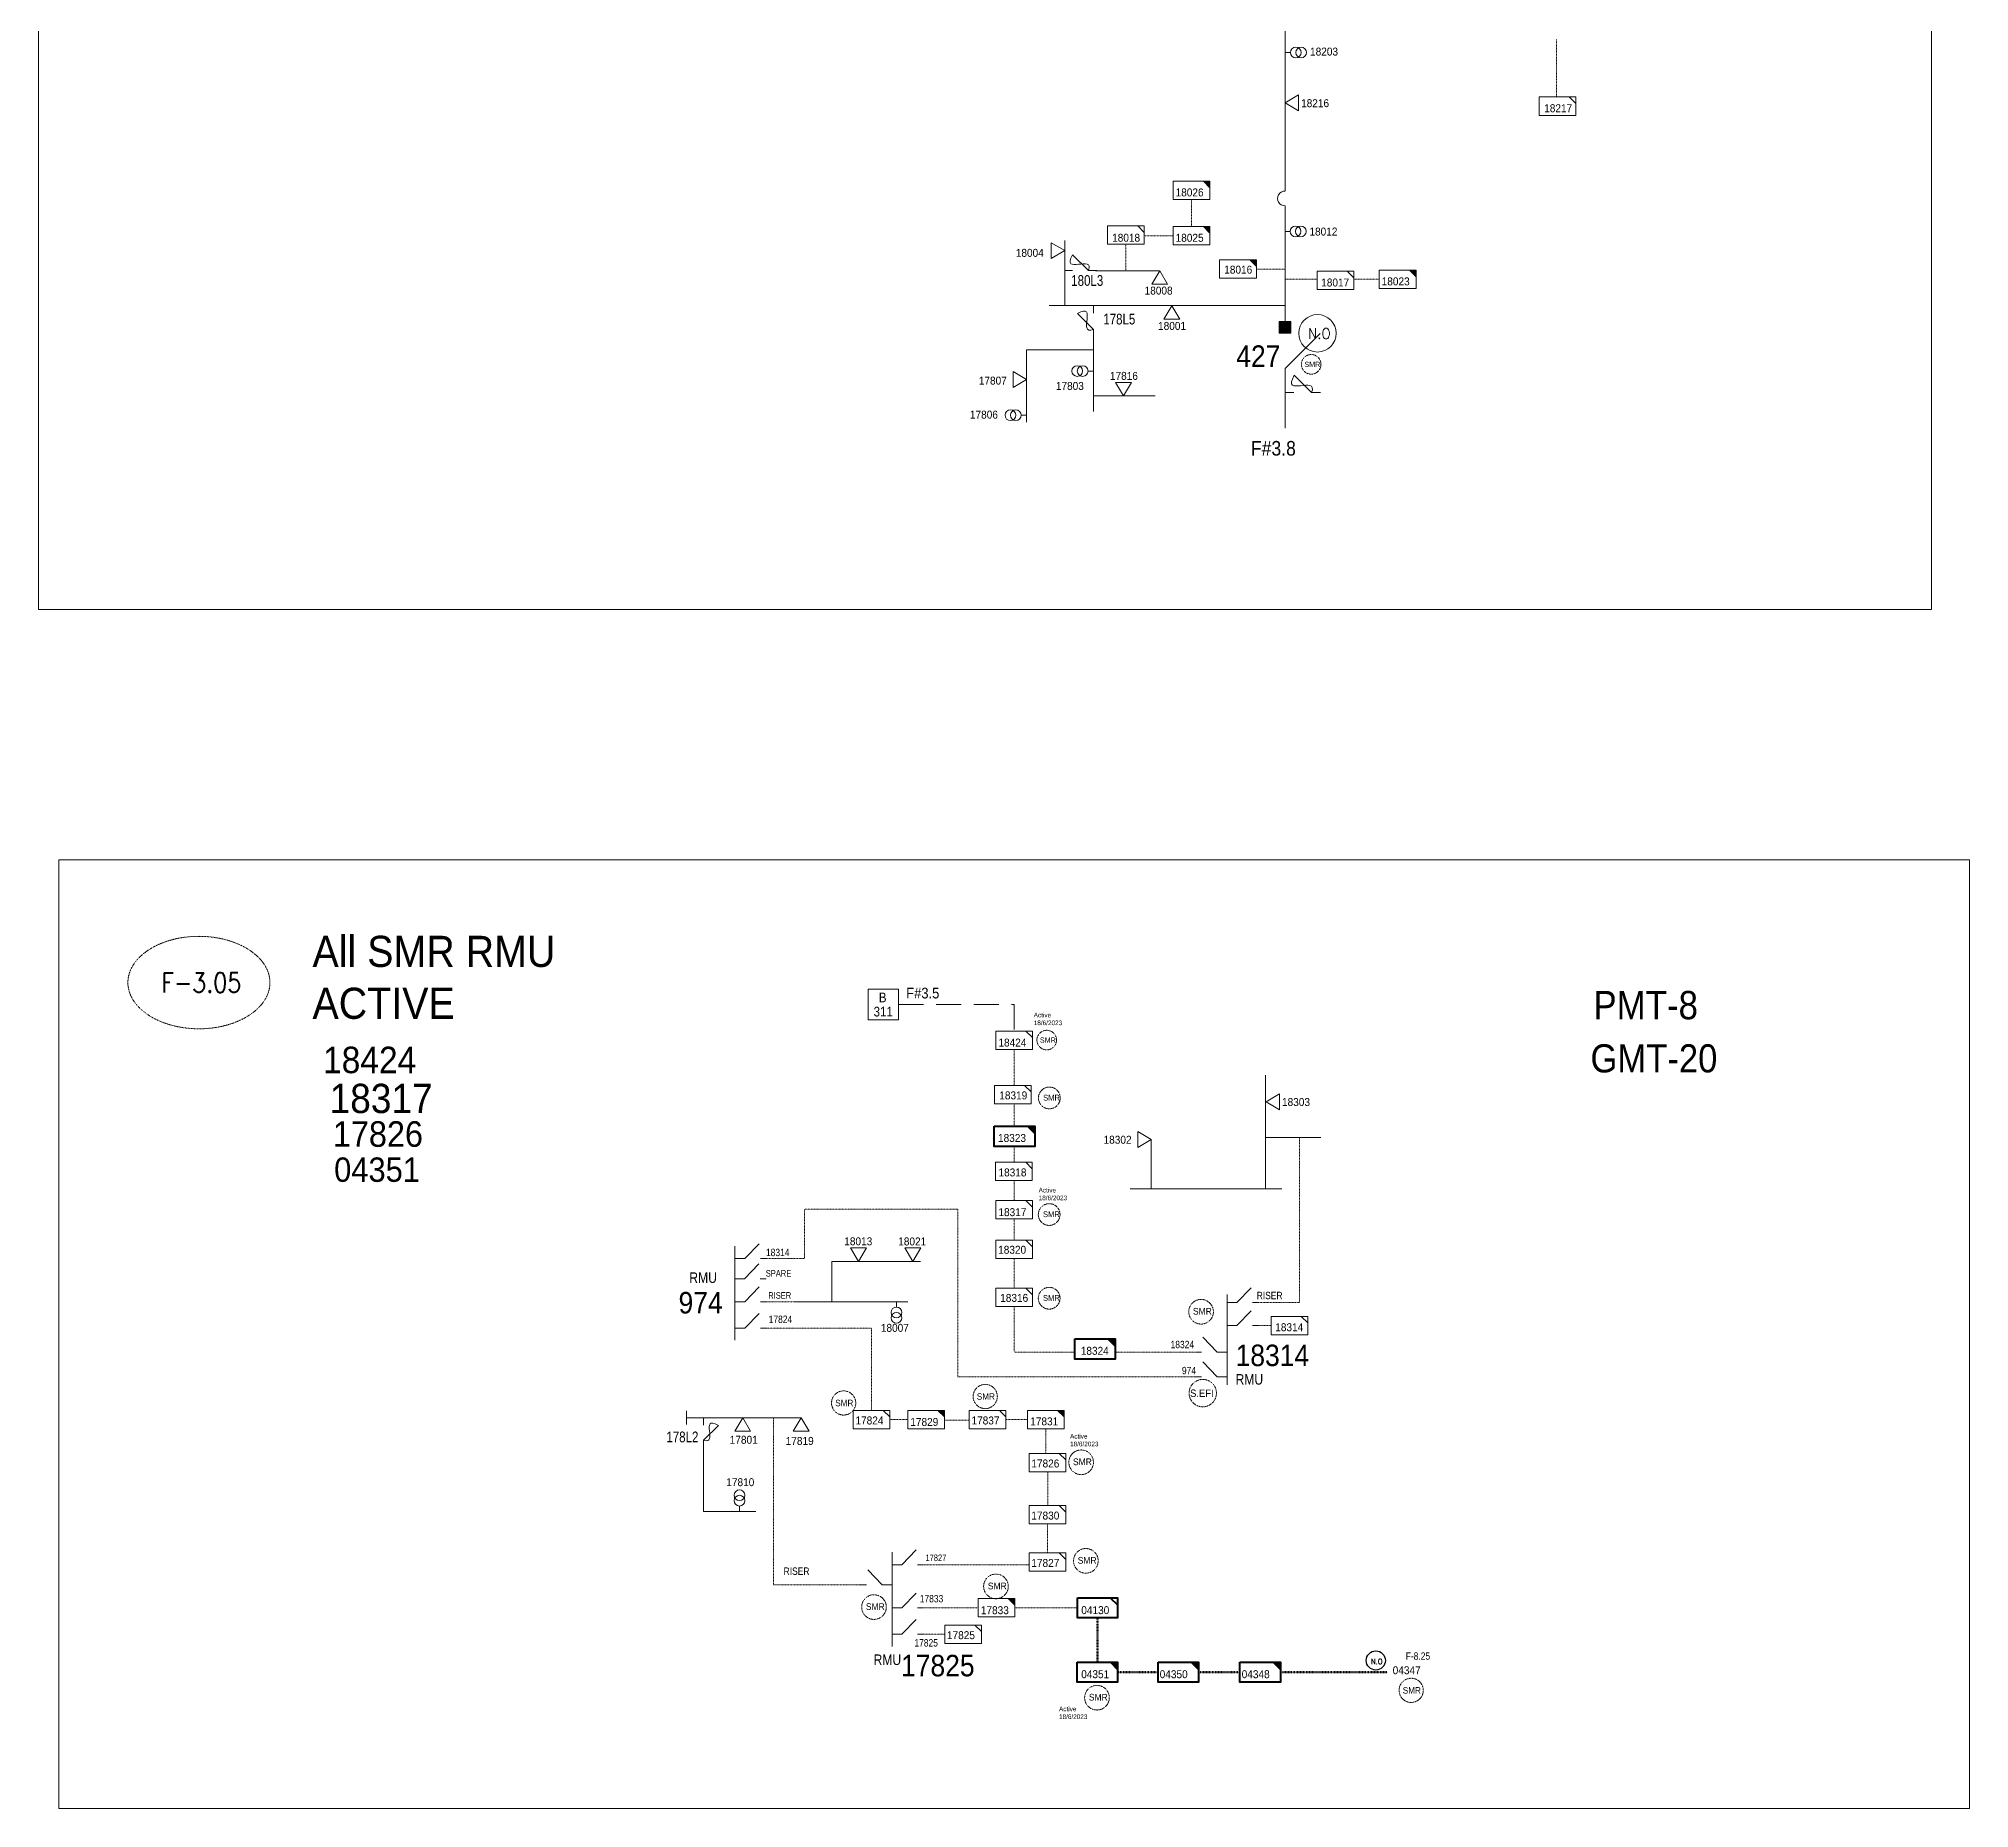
# Model space of a CAD drawing. Header units: metres. Extents: x 65984 to 144644, y -19036 to 23726.
# Drawn here: x 111666 to 112564, y 12996 to 13819 of the extents above; entities that cross this region are included whole.
import ezdxf
from ezdxf.enums import TextEntityAlignment as Align

# ---------------------------------------------------------------- set-up
doc = ezdxf.new("R2010")
doc.units = ezdxf.units.M
doc.header["$MEASUREMENT"] = 0
doc.linetypes.add('DGN Style 3', pattern=[0.013877, 0, -0.013877])
doc.linetypes.add('HIDDEN2', pattern=[2381.25, 1587.5, -793.75])
doc.layers.get('0').update_dxf_attribs({"color": 95, "lineweight": 40})
for name, color, linetype, lineweight in [('ABS', 7, 'Continuous', 40), ('ABS NUMBER', 112, 'Continuous', 30), ('d_eos', 111, 'Continuous', 40), ('d_eos no', 121, 'Continuous', 40), ('d_fco', 5, 'Continuous', 40), ('d_fco text', 95, 'Continuous', 40), ('d_oh branch', 94, 'Continuous', 40), ('d_switch', 95, 'Continuous', 40), ('d_tf', 1, 'Continuous', 40), ('d_tf no', 6, 'Continuous', 40), ('d_tf_200', 1, 'Continuous', 40), ('d_ug cable', 95, 'Continuous', 40), ('d_ug main line', 95, 'Continuous', 40), ('d_unit sub', 7, 'Continuous', 40), ('FDR  1  05', 172, 'Continuous', 40), ('fedr no', 95, 'Continuous', 40), ('GRID STATION 01', 7, 'Continuous', 40), ('Level 37', 7, 'Continuous', 0), ('O H MAIN FEEDER', 4, 'Continuous', 100), ('SW N O', 114, 'Continuous', 30)]:
    doc.layers.add(name, color=color, linetype=linetype, lineweight=lineweight)
doc.styles.add('NASKHF', font='naskhf.shx', dxfattribs={"height": 8})
doc.styles.add('Style-Arial', font='arial.ttf')
doc.styles.add('Style-ENGINEERING', font='ENGINEERING.shx')
doc.styles.add('Style-msdefault', font='msdefault.shx')
doc.styles.add('Style-STANDARD', font='STANDARD.shx')

# ---------------------------------------------------------------- blocks, each defined once
blk = doc.blocks.new('TF_8')
at = {"color": 0, "linetype": 'ByBlock', "lineweight": -2}
blk.add_line((6.3, 4.95), (9.9, 1.35), dxfattribs=at)
blk.add_3dface([(-10.1, 4.95), (9.9, 4.95), (9.9, -5.05), (-10.1, -5.05)], dxfattribs=at)
blk = doc.blocks.new('TFU_116')
at = {"layer": 'd_tf_200', "color": 21, "linetype": 'Continuous', "lineweight": 13}
blk.add_line((0, 10), (0, 0), dxfattribs=at)
for centre in [(0, 30), (0, 20)]:
    blk.add_circle(centre, 10, dxfattribs=at)
blk = doc.blocks.new('exist.us-1000kva')
at = {"color": 0, "linetype": 'ByBlock', "lineweight": -2, "flags": 128}
blk.add_lwpolyline([(40, 12.9), (32.8, 20), (40, 20)], close=True, dxfattribs=at)
at = {"color": 0, "linetype": 'ByBlock', "lineweight": -2, "extrusion": (0, 0, -1)}
blk.add_solid([(-40, 12.9), (-32.8, 20), (-40, 20)], dxfattribs=at)
at = {"color": 0, "linetype": 'ByBlock', "lineweight": -2, "xscale": 2, "yscale": 2}
blk.add_blockref('TF_8', (20.2, 10.1), dxfattribs=at)
blk = doc.blocks.new('*U1012')
at = {"layer": 'd_fco', "color": 7, "linetype": 'Continuous', "lineweight": 13}
blk.add_line((-4.6, 4.2), (-10.1, 4.2), dxfattribs=at)
at = {"layer": 'd_fco', "color": 7, "linetype": 'Continuous', "lineweight": 13, "flags": 128}
blk.add_lwpolyline([(13, 4.2), (7.1, 4.2), (-4.4, -7.3)], dxfattribs=at)
at = {"layer": 'd_fco', "color": 7, "linetype": 'Continuous', "lineweight": 13}
blk.add_open_spline([(-4.4, -7.3), (-13, 7.7), (11.6, -7.7), (7.1, 4.2)], degree=3, dxfattribs=at)
blk = doc.blocks.new('TFU_122')
at = {"layer": 'd_tf_200', "color": 111, "linetype": 'Continuous', "lineweight": 13}
blk.add_line((0, 10), (0, 0), dxfattribs=at)
at = {"layer": 'd_tf_200', "color": 111, "linetype": 'Continuous', "lineweight": 13, "extrusion": (0, 0, -1)}
for centre in [(0, 30), (0, 20)]:
    blk.add_circle(centre, 10, dxfattribs=at)
blk = doc.blocks.new('*U1175')
at = {"layer": 'd_fco', "color": 111, "linetype": 'Continuous', "lineweight": 13}
blk.add_line((-4.6, 4.2), (-10.1, 4.2), dxfattribs=at)
at = {"layer": 'd_fco', "color": 111, "linetype": 'Continuous', "lineweight": 13, "extrusion": (0, 0, -1), "flags": 128}
blk.add_lwpolyline([(-13, 4.2), (-7.1, 4.2), (4.4, -7.3)], dxfattribs=at)
at = {"layer": 'd_fco', "color": 111, "linetype": 'Continuous', "lineweight": 13}
blk.add_open_spline([(-4.4, -7.3), (-13, 7.7), (11.6, -7.7), (7.1, 4.2)], degree=3, dxfattribs=at)
blk = doc.blocks.new('ABS2_1_1')
at = {"color": 0, "linetype": 'ByBlock', "lineweight": -2, "ltscale": 500}
for q in [(-29900, 43500), (0, 0)]:
    blk.add_line((0, 13600), q, dxfattribs=at)
at = {"color": 0, "linetype": 'ByBlock', "lineweight": -2, "ltscale": 500, "flags": 128}
for points in [[(5000, 43600), (-5000, 43600), (-5000, 53600), (5000, 53600)], [(3791, 49653), (3791, 49653), (3791, 49653)]]:
    blk.add_lwpolyline(points, close=True, dxfattribs=at)
at = {"color": 0, "linetype": 'ByBlock', "lineweight": -2, "ltscale": 500}
for points in [[(5000, 43600), (-5000, 43600), (5000, 53600), (-5000, 53600)], [(3791, 49653), (3791, 49653), (3791, 49653)]]:
    blk.add_solid(points, dxfattribs=at)
blk = doc.blocks.new('*U1377')
at = {"layer": 'SW N O', "color": 3, "lineweight": 13, "ltscale": 0.426762}
blk.add_circle((0, 0), 16.8, dxfattribs=at)
at = {"layer": 'SW N O', "color": 3, "lineweight": 13, "style": 'Style-STANDARD'}
blk.add_text('N.O', height=9.6, dxfattribs=at).set_placement((1.7, -0.2), align=Align.MIDDLE_CENTER)
blk = doc.blocks.new('*U2767')
at = {"layer": 'FDR  1  05', "color": 2, "linetype": 'Continuous', "lineweight": 13, "flags": 128}
blk.add_lwpolyline([(8.53, 4.26), (8.53, 1.19), (5.45, 4.26)], dxfattribs=at)
blk.add_lwpolyline([(5.45, 4.26), (8.53, 4.26), (8.53, 1.19)], close=True, dxfattribs=at)
at = {"layer": 'FDR  1  05', "color": 2, "linetype": 'Continuous', "lineweight": 13, "xscale": 0.8535245333131425, "yscale": 0.8535245333131425, "zscale": 0.4267622666565712, "rotation": 359.9999999999999}
blk.add_blockref('TF_8', (0.08, 0.04), dxfattribs=at)
blk = doc.blocks.new('TRA1_987')
at = {"layer": 'd_tf', "color": 21, "linetype": 'Continuous', "lineweight": 13, "ltscale": 0.000236361, "flags": 128}
blk.add_lwpolyline([(10, -17), (0, 0), (-10, -17)], close=True, dxfattribs=at)
blk = doc.blocks.new('TRA1_986')
at = {"layer": 'd_tf', "color": 21, "linetype": 'Continuous', "lineweight": 13, "ltscale": 0.000236361, "xscale": 1.000046566207833, "yscale": 1.000046566207833, "zscale": 1.000046566207833, "rotation": 180}
blk.add_blockref('TRA1_987', (0, 0), dxfattribs=at)
blk = doc.blocks.new('*U2770')
at = {"layer": 'FDR  1  05', "color": 21, "linetype": 'Continuous', "lineweight": 13, "flags": 128}
blk.add_lwpolyline([(8.53, 4.26), (8.53, 1.19), (5.45, 4.26)], dxfattribs=at)
blk.add_lwpolyline([(5.45, 4.26), (8.53, 4.26), (8.53, 1.19)], close=True, dxfattribs=at)
at = {"layer": 'FDR  1  05', "color": 21, "linetype": 'Continuous', "lineweight": 13, "xscale": 0.8535245333131425, "yscale": 0.8535245333131425, "zscale": 0.4267622666565712, "rotation": 359.9999999999999}
blk.add_blockref('TF_8', (0.08, 0.04), dxfattribs=at)
blk = doc.blocks.new('TRA1_1033')
at = {"layer": 'd_tf', "color": 111, "linetype": 'Continuous', "lineweight": 13, "ltscale": 0.000236361, "flags": 128}
blk.add_lwpolyline([(10, -17), (0, 0), (-10, -17)], close=True, dxfattribs=at)
blk = doc.blocks.new('TRA1_1032')
at = {"layer": 'd_tf', "color": 111, "linetype": 'Continuous', "lineweight": 13, "ltscale": 0.000236361, "xscale": 1.000046566207833, "yscale": 1.000046566207833, "zscale": 1.000046566207833, "rotation": 180}
blk.add_blockref('TRA1_1033', (0, 0), dxfattribs=at)
blk = doc.blocks.new('*U3598')
at = {"layer": 'SW N O', "color": 3, "ltscale": 0.426762}
blk.add_circle((0, 0), 16.8, dxfattribs=at)
at = {"layer": 'SW N O', "color": 3, "insert": (1.7, -1.8), "char_height": 9.6, "attachment_point": 5, "line_spacing_factor": 0.6, "style": 'Style-STANDARD'}
blk.add_mtext('N.O', dxfattribs=at)

msp = doc.modelspace()

# ---------------------------------------------------------------- linework, layer by layer
at = {"layer": 'd_eos', "color": 7, "linetype": 'Continuous', "lineweight": 13, "ltscale": 0.625574}
for p, q in [((111989.95, 13213.64), (111989.95, 13257.47)), ((111994.51, 13251.61), (112001.17, 13258.47)), ((111989.95, 13251.61), (111994.51, 13251.61)), ((111994.37, 13242.28), (112001.03, 13249.15)), ((112001.81, 13251.6), (112004.57, 13251.6)), ((111989.81, 13242.28), (111994.37, 13242.28)), ((112001.66, 13242.28), (112004.43, 13242.28)), ((111989.95, 13231.58), (111994.51, 13231.58)), ((111994.51, 13231.58), (112001.17, 13238.44)), ((112004.57, 13231.58), (112001.8, 13231.58)), ((112230.57, 13231.19), (112233.34, 13231.19)), ((111994.51, 13219.28), (112001.17, 13226.14)), ((111989.95, 13219.28), (111994.51, 13219.28)), ((112001.81, 13219.27), (112004.57, 13219.27)), ((112214.16, 13208.19), (112207.5, 13215.05)), ((112230.57, 13220.49), (112233.34, 13220.49)), ((112206.87, 13208.18), (112204.1, 13208.18)), ((112214.16, 13196.68), (112207.5, 13203.55)), ((112206.87, 13196.68), (112204.1, 13196.68)), ((112218.72, 13196.69), (112214.16, 13196.68)), ((112058.43, 13099.94), (112051.77, 13106.81)), ((112074.84, 13109.27), (112077.61, 13109.26)), ((112051.13, 13099.94), (112048.37, 13099.94)), ((112077.6, 13089.24), (112074.83, 13089.24)), ((112074.84, 13076.93), (112077.61, 13076.93))]:
    msp.add_line(p, q, dxfattribs=at)
at = {"layer": 'd_eos', "color": 2, "linetype": 'Continuous', "lineweight": 13, "ltscale": 0.625574}
for p, q in [((112218.72, 13192.89), (112218.72, 13234.96)), ((112218.72, 13231.19), (112223.28, 13231.19)), ((112223.28, 13231.19), (112229.94, 13238.06)), ((112223.28, 13220.49), (112229.94, 13227.35)), ((112218.72, 13220.49), (112223.28, 13220.49)), ((112218.72, 13208.19), (112214.16, 13208.19)), ((112062.99, 13071.3), (112062.99, 13115.13)), ((112067.54, 13109.27), (112074.2, 13116.13)), ((112062.99, 13109.27), (112067.54, 13109.27)), ((112062.99, 13099.94), (112058.43, 13099.94)), ((112067.54, 13089.24), (112074.2, 13096.1)), ((112062.99, 13089.24), (112067.54, 13089.24)), ((112067.54, 13076.94), (112074.2, 13083.8)), ((112062.99, 13076.94), (112067.54, 13076.94))]:
    msp.add_line(p, q, dxfattribs=at)
at = {"layer": 'd_oh branch', "color": 111, "linetype": 'Continuous', "lineweight": 13}
for p, q in [((112143.24, 13725.08), (112143.24, 13694.85)), ((112157.56, 13711.04), (112187.36, 13711.04)), ((112136.01, 13694.85), (112245.65, 13694.85)), ((112156.57, 13682.73), (112156.57, 13645.53)), ((112125.51, 13674.28), (112156.57, 13674.28)), ((112125.51, 13674.28), (112125.51, 13640.68)), ((112185.28, 13652.8), (112156.57, 13652.8))]:
    msp.add_line(p, q, dxfattribs=at)
at = {"layer": 'd_oh branch', "color": 21, "linetype": 'Continuous', "lineweight": 13}
for p, q in [((112236.62, 13337.01), (112236.62, 13284.06)), ((112183.49, 13307.06), (112183.49, 13284.09)), ((112262.37, 13308.01), (112236.62, 13308.01)), ((112173.72, 13284.06), (112244.15, 13284.06)), ((112034.99, 13250.31), (112076.16, 13250.31)), ((112034.99, 13231.58), (112034.99, 13250.31)), ((112017.46, 13231.58), (112070.27, 13231.58)), ((111967.37, 13174.42), (111967.37, 13180.76)), ((111967.37, 13177.59), (112020.7, 13177.59)), ((111975.38, 13164.57), (111975.38, 13134.07)), ((111975.38, 13134.07), (111999.61, 13134.07))]:
    msp.add_line(p, q, dxfattribs=at)
at = {"layer": 'd_ug cable', "color": 111, "linetype": 'DGN Style 3', "lineweight": 13}
for p, q in [((112371.89, 13791.84), (112371.85, 13818.58)), ((112202.24, 13731.59), (112202.24, 13744.17)), ((112180.23, 13727.32), (112193.7, 13727.32)), ((112171.69, 13723.14), (112171.69, 13711.04)), ((112245.65, 13707.06), (112260.52, 13707.06)), ((112277.64, 13707.06), (112289.4, 13707.06))]:
    msp.add_line(p, q, dxfattribs=at)
at = {"layer": 'd_ug cable', "color": 21, "linetype": 'DGN Style 3', "lineweight": 13}
for p, q in [((112119.74, 13348.92), (112119.74, 13332.06)), ((112119.74, 13313.22), (112119.73, 13323.67)), ((112119.74, 13296.43), (112119.74, 13303.78)), ((112119.74, 13278.58), (112119.74, 13287.9)), ((112119.74, 13260.19), (112119.74, 13270.05)), ((112119.74, 13237.87), (112119.74, 13251.65)), ((112233.34, 13220.49), (112239.18, 13220.49)), ((112070.24, 13176.81), (112061.99, 13176.81)), ((112098.87, 13176.52), (112087.31, 13176.52)), ((112135.43, 13136.83), (112135.43, 13152.52)), ((112135.23, 13114.79), (112135.23, 13128.29)), ((112077.61, 13076.93), (112087.45, 13076.93))]:
    msp.add_line(p, q, dxfattribs=at)
at = {"layer": 'd_ug cable', "color": 21, "linetype": 'DGN Style 3', "lineweight": 100}
for p, q in [((112167.83, 13059.3), (112186.61, 13059.3)), ((112205.4, 13059.3), (112224.72, 13059.3)), ((112243.5, 13059.3), (112293.12, 13059.3))]:
    msp.add_line(p, q, dxfattribs=at)
at = {"layer": 'd_ug cable', "color": 111, "linetype": 'DGN Style 3', "lineweight": 13, "flags": 128}
msp.add_lwpolyline([(112232.34, 13711.83), (112245.65, 13711.83)], dxfattribs=at)
at = {"layer": 'd_ug cable', "color": 21, "linetype": 'DGN Style 3', "lineweight": 13, "flags": 128}
for points in [[(112232.56, 13231.19), (112252.33, 13231.19), (112252.33, 13308.01)], [(112204.1, 13196.68), (112093.52, 13196.68), (112093.52, 13274.67), (112022.25, 13274.67), (112022.25, 13251.6), (112004.57, 13251.6)], [(112003.67, 13231.58), (112017.46, 13231.58)], [(112147.92, 13208.18), (112119.74, 13208.18), (112119.74, 13229.34)], [(112004.57, 13219.27), (112053.46, 13219.27), (112053.46, 13181.06)], [(112166.69, 13208.14), (112203.93, 13208.1), (112203.93, 13208.1)], [(112048.37, 13099.94), (112007.8, 13099.94), (112007.8, 13177.59)], [(112125.91, 13176.79), (112115.94, 13176.79)], [(112134.45, 13161.05), (112134.45, 13172.52)], [(112076.1, 13109.26), (112126.69, 13109.26)], [(112077.67, 13089.24), (112103.03, 13089.24)], [(112149.15, 13089.24), (112120.1, 13089.24)]]:
    msp.add_lwpolyline(points, dxfattribs=at)
at = {"layer": 'd_ug cable', "color": 21, "linetype": 'DGN Style 3', "lineweight": 100, "flags": 128}
msp.add_lwpolyline([(112158.44, 13084.6), (112158.44, 13063.99)], dxfattribs=at)
at = {"layer": 'd_ug cable', "color": 2, "linetype": 'DGN Style 3', "lineweight": 13}
for centre, radius in [((112257.82, 13667.5), 4.56), ((112134.88, 13353.25), 4.56), ((112136.1, 13326.34), 5.06), ((112136.02, 13272.12), 5.06), ((112136.02, 13233.19), 5.06), ((112206.63, 13226.91), 5.73), ((112207.42, 13189.07), 6.37), ((112040.47, 13184.49), 5.63), ((112106.29, 13187.5), 5.63), ((112150.87, 13156.9), 5.73), ((112153.06, 13111.06), 5.73), ((112111.27, 13099.18), 5.73), ((112054.58, 13089.56), 5.73), ((112158.23, 13047.42), 5.73), ((112304.3, 13050.84), 5.63)]:
    msp.add_circle(centre, radius, dxfattribs=at)
at = {"layer": 'd_ug main line', "color": 21, "linetype": 'HIDDEN2', "lineweight": 13, "ltscale": 0.00735}
msp.add_lwpolyline([(112065.99, 13369.79), (112119.74, 13369.79), (112119.74, 13357.46)], dxfattribs=at)
at = {"layer": 'fedr no', "color": 82, "linetype": 'DGN Style 3', "lineweight": 13, "true_color": 0x1dc70e}
msp.add_ellipse((111740.76, 13380), major_axis=(33.02, 0), ratio=0.651175, dxfattribs=at)
at = {"layer": 'GRID STATION 01', "color": 1, "lineweight": 13, "ltscale": 0.379284, "flags": 128}
msp.add_lwpolyline([(112051.8, 13362.7), (112051.8, 13376.89), (112065.99, 13376.89), (112065.99, 13362.7)], close=True, dxfattribs=at)
at = {"layer": 'O H MAIN FEEDER', "color": 111, "lineweight": 13, "ltscale": 30}
for p, q in [((112245.65, 13687.65), (112245.65, 13741.26)), ((112245.65, 13637.9), (112245.65, 13662.25))]:
    msp.add_line(p, q, dxfattribs=at)
at = {"layer": 'O H MAIN FEEDER', "color": 140, "linetype": 'Continuous', "lineweight": 13, "flags": 128}
msp.add_lwpolyline([(111666.24, 14089.24), (112546.18, 14089.24), (112546.18, 13553.43), (111666.24, 13553.43)], close=True, dxfattribs=at)
at = {"layer": 'O H MAIN FEEDER', "color": 111, "lineweight": 13, "ltscale": 30, "flags": 128}
msp.add_lwpolyline([(112245.65, 13748.16), (112245.65, 13961.77), (112185.23, 13961.77)], dxfattribs=at)
at = {"layer": 'O H MAIN FEEDER', "color": 140, "lineweight": 13, "ltscale": 0.498271, "flags": 128}
msp.add_lwpolyline([(111675.64, 13437.1), (112563.79, 13437.1), (112563.79, 12995.94), (111675.64, 12995.94)], close=True, dxfattribs=at)
at = {"layer": 'O H MAIN FEEDER', "color": 111, "lineweight": 13, "ltscale": 0.488306}
msp.add_arc((112245.63, 13744.66), 3.43, 89.72593, 270.27406, dxfattribs=at)

# ---------------------------------------------------------------- block references
at = {"layer": 'ABS', "color": 2, "linetype": 'Continuous', "lineweight": 13, "ltscale": 0.812883, "xscale": 0.0005446322480400586, "yscale": -0.000544632248040059, "zscale": 0.000360672857092237, "rotation": 180.0000071993245}
msp.add_blockref('ABS2_1_1', (112245.65, 13658.22), dxfattribs=at)
at = {"layer": 'd_fco', "color": 111, "linetype": 'Continuous', "lineweight": 13, "extrusion": (0, 0, -1), "rotation": 180.0000000006002}
for p, xscale, yscale, zscale in [((-112149.76, 13713.78), 0.643435356248278, 0.643435356248278, 0.643435356248278), ((-112253.04, 13657.3), 0.7, 0.7, 0.7)]:
    msp.add_blockref('*U1175', p, dxfattribs=dict(at, xscale=xscale, yscale=yscale, zscale=zscale))
at = {"layer": 'd_fco', "color": 111, "linetype": 'Continuous', "lineweight": 13, "xscale": 0.643435356248278, "yscale": 0.643435356248278, "zscale": 0.643435356248278, "rotation": 270.0000000006002}
msp.add_blockref('*U1175', (112153.86, 13688.33), dxfattribs=at)
at = {"layer": 'd_fco', "color": 7, "linetype": 'Continuous', "lineweight": 13, "extrusion": (0, 0, -1), "xscale": 0.59458164314392, "yscale": 0.59458164314392, "zscale": 0.59458164314392, "rotation": 270.0000000006001}
msp.add_blockref('*U1012', (-111977.88, 13171.46), dxfattribs=at)
at = {"layer": 'd_tf', "color": 111, "linetype": 'Continuous', "lineweight": 13, "ltscale": 0.000236361, "xscale": 0.37, "yscale": 0.37, "zscale": 0.37}
for p, rotation in [((112245.65, 13789.12), 270), ((112170.58, 13652.81), 359.9999999999999)]:
    msp.add_blockref('TRA1_1032', p, dxfattribs=dict(at, rotation=rotation))
at = {"layer": 'd_tf', "color": 111, "linetype": 'Continuous', "lineweight": 13, "ltscale": 0.000236361, "extrusion": (0, 0, -1), "xscale": 0.37, "yscale": 0.37, "zscale": 0.37}
for p, rotation in [((-112143.23, 13720.38), 269.9999999999999), ((-112187.38, 13711.03), 180), ((-112193.07, 13694.78), 180), ((-112125.5, 13660.42), 269.9999999999999)]:
    msp.add_blockref('TRA1_1032', p, dxfattribs=dict(at, rotation=rotation))
at = {"layer": 'd_tf', "color": 21, "linetype": 'Continuous', "lineweight": 13, "ltscale": 0.000236361, "xscale": 0.37, "yscale": 0.37, "zscale": 0.37}
for p, rotation in [((112236.84, 13324.48), 269.9999999999999), ((111993.53, 13177.59), 180), ((112020.71, 13177.59), 180)]:
    msp.add_blockref('TRA1_986', p, dxfattribs=dict(at, rotation=rotation))
at = {"layer": 'd_tf', "color": 21, "linetype": 'Continuous', "lineweight": 13, "ltscale": 0.000236361, "extrusion": (0, 0, -1), "xscale": 0.37, "yscale": 0.37, "zscale": 0.37}
for p, rotation in [((-112183.48, 13307.06), 269.9999999999999), ((-112047.35, 13250.31), 359.9999999999999), ((-112072.68, 13250.31), 359.9999999999999)]:
    msp.add_blockref('TRA1_986', p, dxfattribs=dict(at, rotation=rotation))
at = {"layer": 'd_tf_200', "color": 111, "linetype": 'Continuous', "lineweight": 13, "xscale": 0.25, "yscale": 0.25, "zscale": 0.25, "rotation": 269.9999999999999}
for p in [(112245.65, 13812.54), (112245.51, 13729.34)]:
    msp.add_blockref('TFU_122', p, dxfattribs=at)
at = {"layer": 'd_tf_200', "color": 111, "linetype": 'Continuous', "lineweight": 13, "extrusion": (0, 0, -1), "xscale": 0.25, "yscale": 0.25, "zscale": 0.25, "rotation": 269.9999999999999}
for p in [(-112156.57, 13664.39), (-112125.51, 13643.84)]:
    msp.add_blockref('TFU_122', p, dxfattribs=at)
at = {"layer": 'd_tf_200', "color": 21, "linetype": 'Continuous', "lineweight": 13, "xscale": 0.25, "yscale": 0.25, "zscale": 0.25, "rotation": 179.9999999999999}
msp.add_blockref('TFU_116', (112065.01, 13231.58), dxfattribs=at)
at = {"layer": 'd_tf_200', "color": 21, "linetype": 'Continuous', "lineweight": 13, "extrusion": (0, 0, -1), "xscale": 0.25, "yscale": 0.25, "zscale": 0.25, "rotation": 359.9999999999999}
msp.add_blockref('TFU_116', (-111992.07, 13134.07), dxfattribs=at)
at = {"layer": 'd_unit sub', "color": 21, "linetype": 'Continuous', "lineweight": 40, "xscale": 0.9287120526246042, "yscale": 0.9287120526246042, "zscale": 0.4267622666565712, "rotation": 359.9999999999999}
msp.add_blockref('TF_8', (112158.53, 13089.29), dxfattribs=at)
at = {"layer": 'FDR  1  05', "color": 111, "linetype": 'Continuous', "lineweight": 13, "zscale": 0.4267622666565712, "rotation": 359.9999999999999}
for name, p, xscale, yscale in [('TF_8', (112372.42, 13787.62), 0.8535245333131425, 0.8535245333131425), ('exist.us-1000kva', (112193.7, 13744.17), 0.4267622666565712, 0.4267622666565712), ('TF_8', (112171.78, 13727.67), 0.8535245333131425, 0.8535245333131425), ('exist.us-1000kva', (112193.7, 13723.05), 0.4267622666565712, 0.4267622666565712), ('exist.us-1000kva', (112215.27, 13707.56), 0.4267622666565712, 0.4267622666565712), ('TF_8', (112269.15, 13706.64), 0.8535245333131425, 0.8535245333131425), ('exist.us-1000kva', (112289.49, 13702.78), 0.4267622666565712, 0.4267622666565712)]:
    msp.add_blockref(name, p, dxfattribs=dict(at, xscale=xscale, yscale=yscale))
at = {"layer": 'FDR  1  05', "color": 2, "linetype": 'Continuous', "lineweight": 13}
for p in [(112119.75, 13353.19), (112119.15, 13327.94), (112119.75, 13274.32)]:
    msp.add_blockref('*U2767', p, dxfattribs=at)
at = {"layer": 'FDR  1  05', "color": 21, "linetype": 'Continuous', "lineweight": 40, "xscale": 0.4695485481274629, "yscale": 0.4695485481274629, "zscale": 0.4267622666565712, "rotation": 359.9999999999999}
for p in [(112110.49, 13303.78), (112147.92, 13204.85), (112186.61, 13054.6), (112224.72, 13054.6)]:
    msp.add_blockref('exist.us-1000kva', p, dxfattribs=at)
at = {"layer": 'FDR  1  05', "color": 21, "linetype": 'Continuous', "lineweight": 13}
for p in [(112119.64, 13292.16), (112119.75, 13255.92)]:
    msp.add_blockref('*U2770', p, dxfattribs=at)
at = {"layer": 'FDR  1  05', "color": 2, "linetype": 'Continuous', "lineweight": 13, "zscale": 0.4267622666565712, "rotation": 359.9999999999999}
for name, p, xscale, yscale in [('TF_8', (112119.83, 13233.65), 0.8535245333131425, 0.8535245333131425), ('TF_8', (112053.54, 13176.83), 0.8535245333131425, 0.8535245333131425), ('TF_8', (112107.49, 13176.83), 0.8535245333131425, 0.8535245333131425), ('TF_8', (112135.31, 13156.83), 0.8535245333131425, 0.8535245333131425), ('TF_8', (112135.31, 13110.57), 0.8535245333131425, 0.8535245333131425), ('exist.us-1000kva', (112103.03, 13084.97), 0.4267622666565712, 0.4267622666565712)]:
    msp.add_blockref(name, p, dxfattribs=dict(at, xscale=xscale, yscale=yscale))
at = {"layer": 'FDR  1  05', "color": 21, "linetype": 'Continuous', "lineweight": 13, "zscale": 0.4267622666565712, "rotation": 359.9999999999999}
for name, p, xscale, yscale in [('TF_8', (112247.8, 13220.53), 0.8535245333131425, 0.8535245333131425), ('exist.us-1000kva', (112070.24, 13172.52), 0.4267622666565712, 0.4267622666565712), ('exist.us-1000kva', (112125.91, 13172.52), 0.4267622666565712, 0.4267622666565712), ('TF_8', (112135.31, 13132.6), 0.8535245333131425, 0.8535245333131425), ('TF_8', (112096.07, 13076.98), 0.8535245333131425, 0.8535245333131425)]:
    msp.add_blockref(name, p, dxfattribs=dict(at, xscale=xscale, yscale=yscale))
at = {"layer": 'FDR  1  05', "color": 2, "linetype": 'Continuous', "lineweight": 40, "xscale": 0.4695485481274629, "yscale": 0.4695485481274629, "zscale": 0.4267622666565712, "rotation": 359.9999999999999}
msp.add_blockref('exist.us-1000kva', (112149.05, 13054.6), dxfattribs=at)
at = {"layer": 'SW N O', "color": 3, "lineweight": 13, "xscale": 0.5178658756060198, "yscale": 0.5178658756060198, "zscale": 0.5178658756060198}
msp.add_blockref('*U1377', (112260.74, 13681.94), dxfattribs=at)
at = {"layer": 'SW N O', "color": 3, "xscale": 0.265562517187993, "yscale": 0.265562517187993, "zscale": 0.265562517187993, "rotation": 359.9999999999999}
msp.add_blockref('*U3598', (112287.85, 13064.74), dxfattribs=at)

# ---------------------------------------------------------------- texts
at = {"layer": 'ABS NUMBER', "color": 2, "lineweight": 13, "style": 'Style-Arial', "width": 0.88}
msp.add_text('427', height=10, dxfattribs=at).set_placement((112243.5, 13676.32), align=Align.TOP_RIGHT)
at = {"layer": 'd_eos no', "color": 7, "linetype": 'Continuous', "lineweight": 13, "style": 'Style-Arial', "width": 0.88}
for s, height, p in [('PMT-8', 13.183, (112389.01, 13376.11)), ('974', 10, (111963.72, 13236.11)), ('17825', 10, (112067.16, 13067.36))]:
    msp.add_text(s, height=height, dxfattribs=at).set_placement(p, align=Align.TOP_LEFT)
at = {"layer": 'd_eos no', "color": 2, "linetype": 'Continuous', "lineweight": 13, "style": 'Style-Arial', "width": 0.88}
msp.add_text('18314', height=10, dxfattribs=at).set_placement((112222.69, 13211.63), align=Align.TOP_LEFT)
at = {"layer": 'd_eos no', "color": 7, "linetype": 'Continuous', "lineweight": 13, "insert": (112387.65, 13351.29), "char_height": 13.088, "attachment_point": 1, "style": 'NASKHF'}
msp.add_mtext('\\fArial|b0|i0|c178178|p39;\\H1x;\\W0.88;GMT-20\\P', dxfattribs=at)
at = {"layer": 'd_fco text', "color": 111, "linetype": 'Continuous', "lineweight": 13, "style": 'Style-msdefault', "width": 0.8}
for s, p in [('180L3', (112161.15, 13704.01)), ('178L5', (112176.05, 13686.05))]:
    msp.add_text(s, height=5, dxfattribs=at).set_placement(p, align=Align.RIGHT)
at = {"layer": 'd_fco text', "color": 7, "linetype": 'Continuous', "lineweight": 13, "style": 'Style-msdefault', "width": 0.8}
msp.add_text('178L2', height=5, dxfattribs=at).set_placement((111972.94, 13166.2), align=Align.RIGHT)
at = {"layer": 'd_switch', "color": 191, "linetype": 'Continuous', "lineweight": 13, "style": 'Style-ENGINEERING', "width": 0.857143}
for s, p in [('18314', (112004.37, 13256.2)), ('RISER', (112232.49, 13236.18)), ('17833', (112075.85, 13095.19))]:
    msp.add_text(s, height=3.43, dxfattribs=at).set_placement(p, align=Align.TOP_LEFT)
for s, height, p in [('SPARE', 3.045, (112016.11, 13246.3)), ('RISER', 3.045, (112016.11, 13236.02)), ('17824', 3.43, (112016.55, 13225.12)), ('18324', 3.43, (112203.39, 13213.39)), ('974', 3.43, (112204.3, 13201.28)), ('17827', 3.045, (112088.21, 13114)), ('RISER', 3.43, (112024.58, 13107.98)), ('17825', 3.43, (112084.3, 13074.65))]:
    msp.add_text(s, height=height, dxfattribs=at).set_placement(p, align=Align.TOP_RIGHT)
at = {"layer": 'd_switch', "color": 2, "linetype": 'Continuous', "lineweight": 13, "style": 'Style-ENGINEERING', "width": 0.857143}
msp.add_text('F-8.25', height=3.43, dxfattribs=at).set_placement((112313.11, 13068.5), align=Align.TOP_RIGHT)
at = {"layer": 'd_tf no', "color": 111, "linetype": 'Continuous', "lineweight": 13, "style": 'Style-msdefault', "width": 0.945946}
for s, p in [('18203', (112257.29, 13814.81)), ('18216', (112253.12, 13790.8)), ('18217', (112366.13, 13788.47)), ('18026', (112194.79, 13749.32)), ('18018', (112165.27, 13728.23)), ('18025', (112194.79, 13728.21)), ('18012', (112257, 13731.11)), ('18004', (112120.49, 13721.21)), ('18016', (112217.4, 13713.39)), ('18017', (112262.47, 13707.42)), ('18023', (112290.58, 13707.94)), ('17807', (112103.3, 13661.79)), ('17816', (112164.26, 13663.98)), ('17803', (112139.13, 13659.31)), ('17806', (112099.17, 13645.97))]:
    msp.add_text(s, height=3.7, dxfattribs=at).set_placement(p, align=Align.TOP_LEFT)
for s, p in [('18008', (112180.38, 13699.96)), ('18001', (112186.63, 13683.53))]:
    msp.add_text(s, height=3.7, dxfattribs=at).set_placement(p)
at = {"layer": 'd_tf no', "color": 1, "linetype": 'Continuous', "lineweight": 40, "style": 'Style-msdefault', "width": 0.945946}
for height, p in [(2.428, (112254.65, 13668.71)), (2.428, (112131.7, 13354.47)), (2.697, (112133.21, 13327.82)), (2.697, (112133.13, 13273.6)), (2.697, (112133.13, 13234.68)), (2.997, (112036.56, 13185.98)), (2.997, (112102.37, 13188.99)), (2.997, (112300.38, 13052.33))]:
    msp.add_text('SMR', height=height, dxfattribs=at).set_placement(p, align=Align.TOP_LEFT)
at = {"layer": 'd_tf no', "color": 121, "linetype": 'Continuous', "lineweight": 13, "style": 'Style-msdefault', "width": 0.945946}
for s, height, p in [('18424', 12.329, (111798.45, 13350.19)), ('18424', 3.7, (112112.42, 13353.95)), ('18317', 13.616, (111801.51, 13332.92)), ('17826', 11.904, (111803.04, 13315.52)), ('18317', 3.7, (112112.42, 13275.07)), ('17826', 3.7, (112127.73, 13158.2))]:
    msp.add_text(s, height=height, dxfattribs=at).set_placement(p, align=Align.TOP_LEFT)
at = {"layer": 'd_tf no', "color": 2, "linetype": 'Continuous', "lineweight": 13, "style": 'Style-msdefault', "width": 0.945946}
for s, p in [('18319', (112112.82, 13329.38)), ('18316', (112113.24, 13235.2)), ('17824', (112045.96, 13178.2)), ('17837', (112099.9, 13178.2)), ('17827', (112127.73, 13111.94)), ('17833', (112104.25, 13089.96))]:
    msp.add_text(s, height=3.7, dxfattribs=at).set_placement(p, align=Align.TOP_LEFT)
at = {"layer": 'd_tf no', "color": 21, "linetype": 'Continuous', "lineweight": 13, "style": 'Style-msdefault', "width": 0.945946}
for s, p in [('18303', (112244.25, 13326.29)), ('18323', (112112.23, 13309.59)), ('18302', (112161.3, 13308.75)), ('18318', (112112.45, 13293.55)), ('18013', (112040.76, 13261.51)), ('18021', (112065.84, 13261.45)), ('18320', (112112.29, 13257.58)), ('18007', (112057.77, 13221.28)), ('18314', (112241.12, 13221.56)), ('18324', (112150.7, 13210.6)), ('17829', (112071.46, 13177.51)), ('17831', (112127.2, 13177.77)), ('17801', (111987.51, 13169.22)), ('17819', (112013.53, 13168.69)), ('17810', (111985.92, 13149.5)), ('17830', (112127.73, 13133.97)), ('17825', (112088.49, 13078.35))]:
    msp.add_text(s, height=3.7, dxfattribs=at).set_placement(p, align=Align.TOP_LEFT)
at = {"layer": 'd_tf no', "color": 121, "linetype": 'Continuous', "lineweight": 40, "style": 'Style-msdefault', "width": 0.945946}
for height, p in [(11.336, (111803.63, 13298.66)), (3.7, (112150.91, 13060.2))]:
    msp.add_text('04351', height=height, dxfattribs=at).set_placement(p, align=Align.TOP_LEFT)
at = {"layer": 'd_tf no', "color": 21, "linetype": 'Continuous', "lineweight": 40, "style": 'Style-msdefault', "width": 0.945946}
for s, p in [('04130', (112150.94, 13089.99)), ('04350', (112187.39, 13060.2)), ('04348', (112225.5, 13060.2))]:
    msp.add_text(s, height=3.7, dxfattribs=at).set_placement(p, align=Align.TOP_LEFT)
at = {"layer": 'd_tf no', "color": 2, "linetype": 'Continuous', "lineweight": 40, "style": 'Style-msdefault', "width": 0.945946}
msp.add_text('04347', height=3.7, dxfattribs=at).set_placement((112295.7, 13062.02), align=Align.TOP_LEFT)
at = {"layer": 'd_tf no', "color": 121, "linetype": 'Continuous', "lineweight": 40, "attachment_point": 1, "style": 'NASKHF'}
for s, insert, char_height in [('\\Fmsdefault;\\H1x;\\W0.945946;All SMR RMU \\PACTIVE', (111793.54, 13401.74), 14.4776), ('\\Fmsdefault;\\H1x;\\W0.945946;Active\\P18/6/2023', (112128.84, 13365.96), 2.163), ('\\Fmsdefault;\\H1x;\\W0.945946;Active\\P18/6/2023', (112131.12, 13284.54), 2.163), ('\\Fmsdefault;\\H1x;\\W0.945946;Active\\P18/6/2023', (112145.71, 13170.1), 2.163), ('\\Fmsdefault;\\H1x;\\W0.945946;Active\\P18/6/2023', (112140.58, 13043.28), 2.163)]:
    msp.add_mtext(s, dxfattribs=dict(at, insert=insert, char_height=char_height))
at = {"layer": 'd_tf no', "color": 1, "linetype": 'Continuous', "lineweight": 40, "attachment_point": 1, "style": 'NASKHF'}
for s, insert, char_height in [('\\Fmsdefault;\\H1x;\\W0.945946;SMR', (112202.85, 13228.69), 3.1202), ('\\Fmsdefault;\\H1x;\\W0.945946;S.EFI', (112201.52, 13190.75), 3.4669), ('\\Fmsdefault;\\H1x;\\W0.945946;SMR', (112147.09, 13158.69), 3.1202), ('\\Fmsdefault;\\H1x;\\W0.945946;SMR', (112149.28, 13112.84), 3.1202), ('\\Fmsdefault;\\H1x;\\W0.945946;SMR', (112107.49, 13100.96), 3.1202), ('\\Fmsdefault;\\H1x;\\W0.945946;SMR', (112050.8, 13091.35), 3.1202), ('\\Fmsdefault;\\H1x;\\W0.945946;SMR', (112154.45, 13049.21), 3.1202)]:
    msp.add_mtext(s, dxfattribs=dict(at, insert=insert, char_height=char_height))
at = {"layer": 'fedr no', "color": 6, "linetype": 'Continuous', "lineweight": 13, "style": 'Style-STANDARD', "width": 0.909091}
msp.add_text('F-3.05', height=9.19, dxfattribs=at).set_placement((111741.86, 13380), align=Align.MIDDLE_CENTER)
at = {"layer": 'GRID STATION 01', "color": 2, "linetype": 'Continuous', "lineweight": 13, "style": 'Style-msdefault', "width": 0.9}
msp.add_text('F#3.8', height=6.792, dxfattribs=at).set_placement((112229.8, 13631.86), align=Align.TOP_LEFT)
at = {"layer": 'GRID STATION 01', "linetype": 'Continuous', "lineweight": 13, "style": 'Style-msdefault'}
for s, height, width, p in [('B', 4.5, 0.888889, (112056.84, 13375.32)), ('F#3.5', 5, 0.9, (112069.56, 13377.61)), ('311', 4.5, 0.888889, (112054.4, 13368.73))]:
    msp.add_text(s, height=height, dxfattribs=dict(at, width=width)).set_placement(p, align=Align.TOP_LEFT)
at = {"layer": 'Level 37', "color": 7, "linetype": 'Continuous', "lineweight": 13, "style": 'Style-msdefault', "width": 0.86}
for p in [(111981.56, 13245.21), (112235.49, 13197.93), (112067.21, 13067.53)]:
    msp.add_text('RMU', height=4.9, rotation=0.00037, dxfattribs=at).set_placement(p, align=Align.TOP_RIGHT)

doc.saveas('drawing.dxf')
